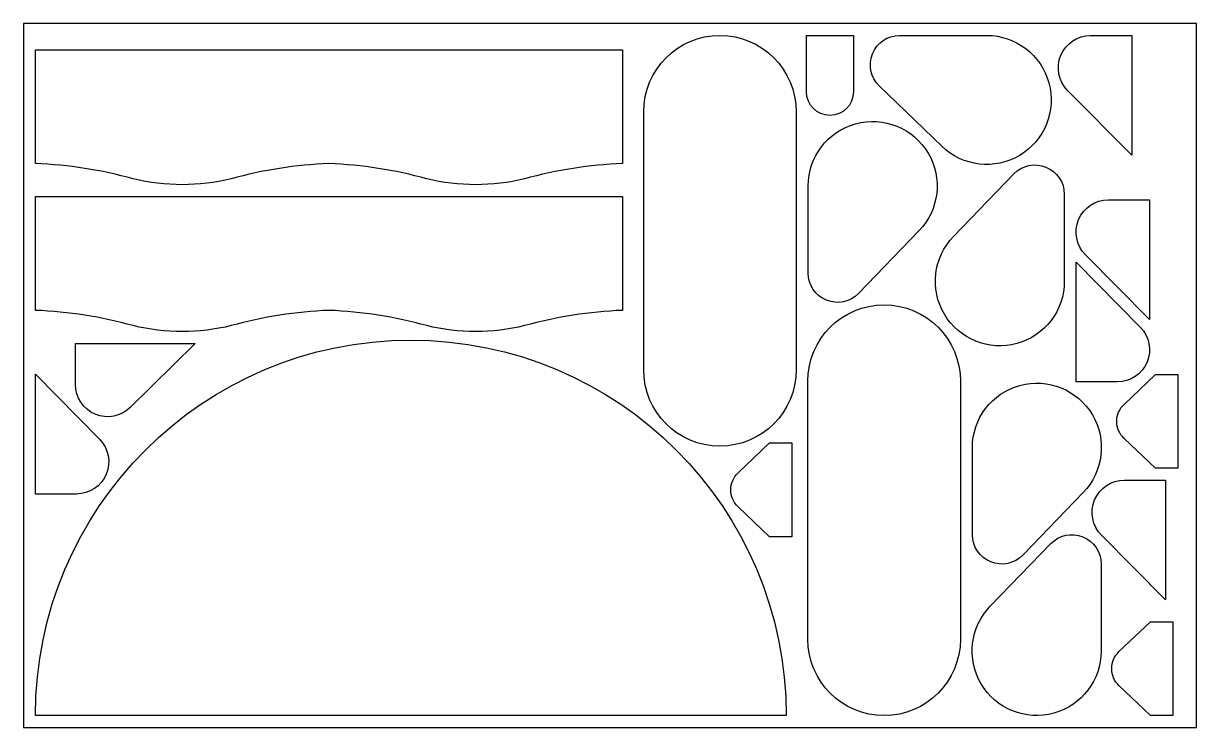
# Model space of a CAD drawing. Header units: metres. Extents: x 0 to 1000, y 0 to 600.
import ezdxf

# ---------------------------------------------------------------- set-up
doc = ezdxf.new("R2010")
doc.units = ezdxf.units.M

msp = doc.modelspace()

# ---------------------------------------------------------------- linework, layer by layer
msp.add_lwpolyline([(0, 0), (1000, 0), (1000, 600), (0, 600)], close=True)
for points in [[(528.7, 304.8), (528.7, 524.8, -1), (658.7, 524.8), (658.7, 304.8, -1)], [(707.5, 589.7), (707.5, 541.7, -1), (667.5, 541.7), (667.5, 589.7)], [(729.5, 546.8, -0.6742), (746.9, 589.8), (821.1, 589.8, -1.48324), (782.9, 495.3)], [(944.7, 487.8), (890.1, 543, -0.66617), (909.7, 589.8), (944.7, 589.8)], [(260.4, 480.6, 0.05853), (177, 467.6, -0.1199), (93.6, 467.6, 0.05853), (10.2, 480.6), (10.2, 577.6), (510.6, 577.6), (510.6, 480.6, 0.05853), (427.2, 467.6, -0.1199), (343.8, 467.6, 0.05853)], [(711.9, 369.9, -0.6742), (668.9, 387.3), (668.9, 461.5, -1.48324), (763.4, 423.3)], [(844.3, 471.8, -0.6742), (887.3, 454.5), (887.3, 380.3, -1.48324), (792.8, 418.5)], [(260.4, 355.5, 0.05853), (177, 342.5, -0.1199), (93.6, 342.5, 0.05853), (10.2, 355.5), (10.2, 452.5), (510.6, 452.5), (510.6, 355.5, 0.05853), (427.2, 342.5, -0.1199), (343.8, 342.5, 0.05853)], [(959.9, 347.8), (905.3, 402.9, -0.66617), (924.9, 449.8), (959.9, 449.8)], [(897.4, 396.5), (952, 341.3, -0.66617), (932.4, 294.5), (897.4, 294.5)], [(668.7, 75.2), (668.7, 295.2, -1), (798.7, 295.2), (798.7, 75.2, -1)], [(10.2, 10.2, -1), (650.2, 10.2)], [(146.3, 327.4), (91.1, 272.8, -0.66617), (44.3, 292.4), (44.3, 327.4)], [(10.2, 301), (64.8, 245.8, -0.66617), (45.2, 199), (10.2, 199)], [(984, 220.9), (965, 220.9), (938.2, 246.4, -0.42857), (938.2, 275.4), (965, 300.9), (984, 300.9)], [(851.9, 146.9, -0.6742), (808.9, 164.3), (808.9, 238.5, -1.48324), (903.4, 200.3)], [(655, 162.5), (636, 162.5), (609.2, 188, -0.42857), (609.2, 217), (636, 242.5), (655, 242.5)], [(973.5, 108.8), (918.9, 164, -0.66617), (938.5, 210.8), (973.5, 210.8)], [(875.7, 156.7, -0.6742), (918.7, 139.4), (918.7, 65.2, -1.48324), (824.2, 103.4)], [(979.7, 10.2), (960.7, 10.2), (933.9, 35.7, -0.42857), (933.9, 64.7), (960.7, 90.2), (979.7, 90.2)]]:
    msp.add_lwpolyline(points, format="xyb", close=True)

doc.saveas('drawing.dxf')
